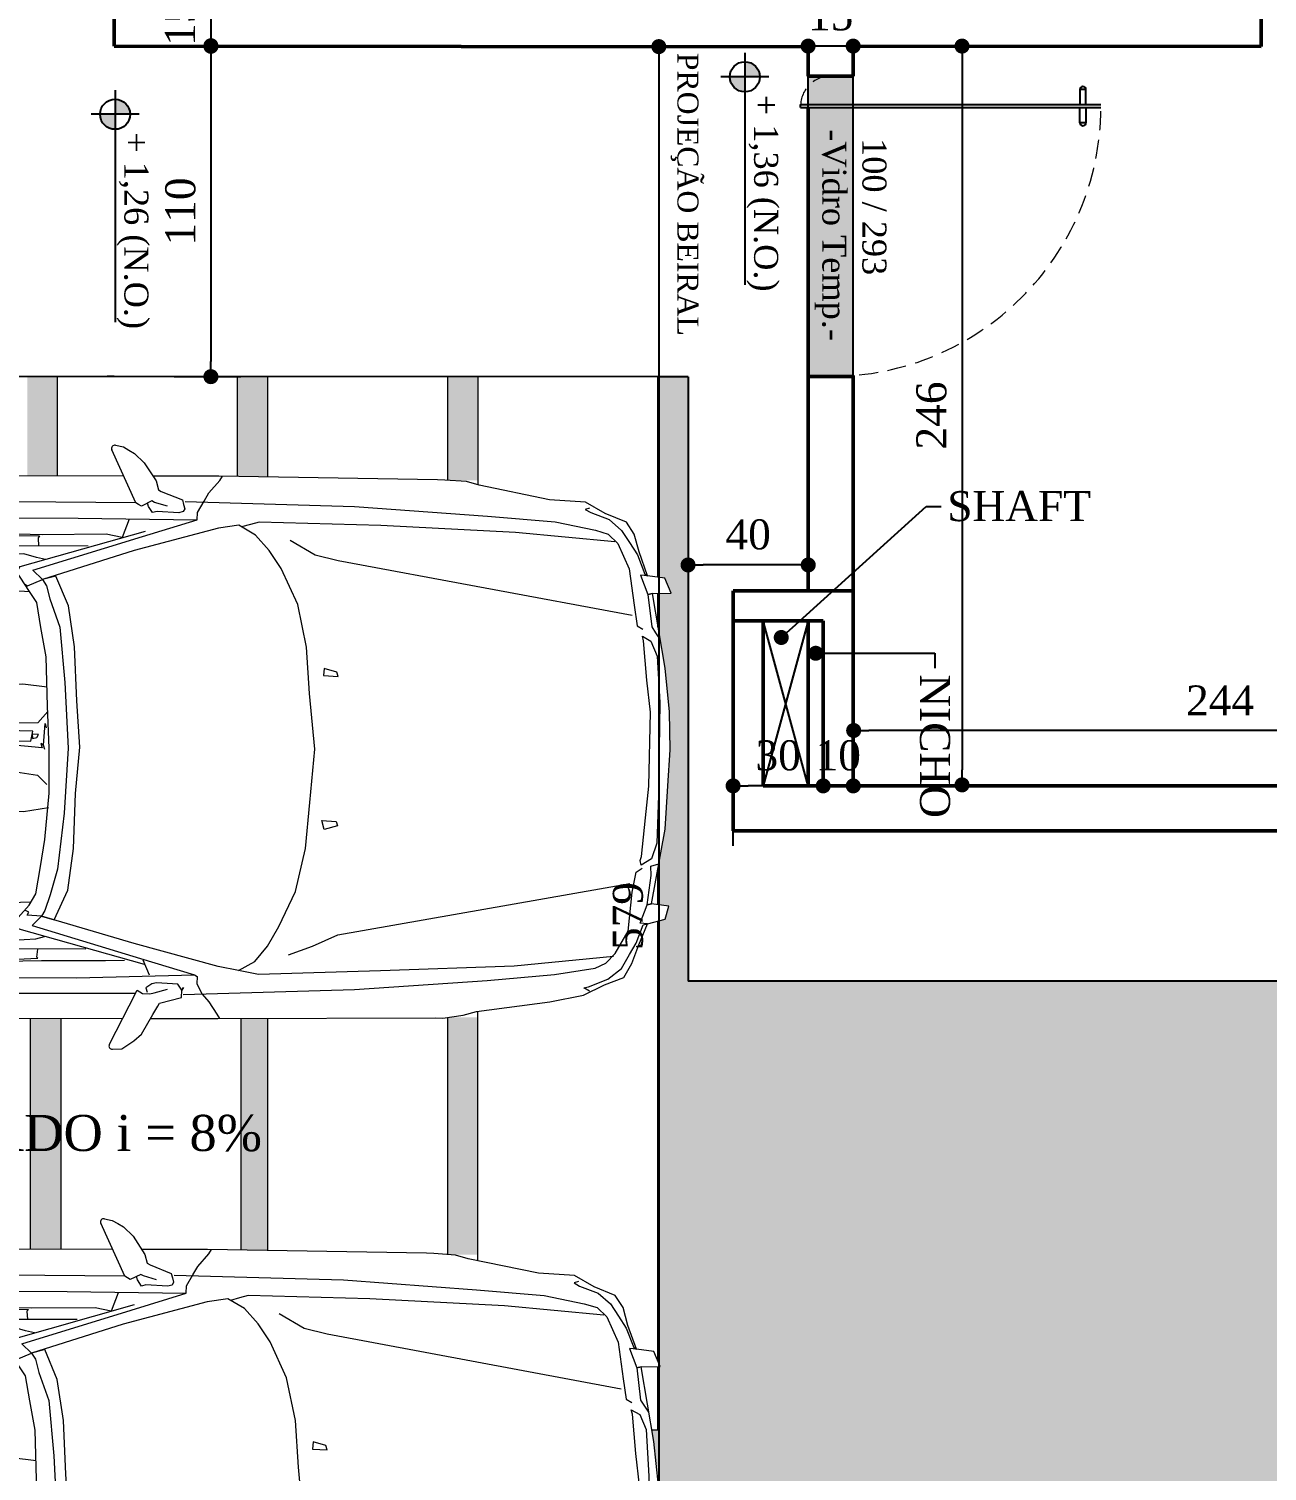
# Model space of a CAD drawing. Header units: centimetres. Extents: x -48696 to 156237, y -5617 to 29024.
# Drawn here: x -20642.2 to -20230, y 18879.3 to 19359.6 of the extents above; entities that cross this region are included whole.
import ezdxf
from ezdxf import colors
from ezdxf.entities.mleader import LeaderData, LeaderLine
from ezdxf.math import Vec2, Vec3

# ---------------------------------------------------------------- set-up
doc = ezdxf.new("R2010")
doc.units = ezdxf.units.CM
doc.linetypes.add('HIDDEN', pattern=[9.525, 6.35, -3.175])
for name, color, linetype in [('Hachuria - Moveis', 1, 'Continuous'), ('Piso', 55, 'Continuous'), ('PN010', 1, 'Continuous'), ('PN060', 6, 'Continuous'), ('Portas-Cotas', 2, 'Continuous'), ('Texto', 2, 'Continuous')]:
    doc.layers.add(name, color=color, linetype=linetype)
for name, color, linetype, lineweight in [('Parede Baixa', 5, 'Continuous', 50), ('Pisos Externos', 15, 'Continuous', 9), ('Portas - Janelas', 2, 'Continuous', 20), ('Projeção Portas', 55, 'HIDDEN', 5), ('Vaga', 184, 'Continuous', 13)]:
    doc.layers.add(name, color=color, linetype=linetype, lineweight=lineweight)
doc.styles.add('Valéria', font='romantic.ttf', dxfattribs={"height": 10})
doc.dimstyles.new('Cota - 50', dxfattribs={"dimtxt": 10, "dimasz": 5, "dimexe": 10, "dimexo": 20, "dimgap": 5, "dimtad": 1, "dimtxsty": 'Valéria', "dimblk": 'DOT', "dimcen": 0, "dimclrd": 12, "dimclre": 12, "dimclrt": 2, "dimazin": 2, "dimtfac": 1, "dimtix": 1, "dimtmove": 0, "dimatfit": 3, "dimldrblk": 'DOT', "dimfxl": 1, "dimarcsym": 0})

# ---------------------------------------------------------------- blocks, each defined once
blk = doc.blocks.new('_Dot')
at = {"color": 0, "linetype": 'ByBlock', "lineweight": -2}
blk.add_line((-0.5, 0), (-1, 0), dxfattribs=at)
at = {"color": 0, "linetype": 'ByBlock', "const_width": 0.5}
blk.add_lwpolyline([(-0.25, 0, 1), (0.25, 0, 1)], format="xyb", close=True, dxfattribs=at)
blk = doc.blocks.new('*D714')
at = {"color": 12, "lineweight": -2, "transparency": 16777216}
for p, q in [((-20377.8, 19127.5), (-20377.8, 19117.5)), ((-20367.8, 19127.5), (-20367.8, 19117.5)), ((-20382.8, 19107.5), (-20387.8, 19107.5)), ((-20367.8, 19107.5), (-20377.8, 19107.5)), ((-20362.8, 19107.5), (-20357.8, 19107.5))]:
    blk.add_line(p, q, dxfattribs=at)
at = {"layer": 'Defpoints', "color": 0, "transparency": 16777216}
for p in [(-20377.8, 19107.5), (-20377.8, 19107.5), (-20367.8, 19107.5)]:
    blk.add_point(p, dxfattribs=at)
at = {"color": 12, "lineweight": -2, "transparency": 16777216, "xscale": 5, "yscale": 5, "zscale": 5}
blk.add_blockref('_Dot', (-20377.8, 19107.5), dxfattribs=at)
at = {"color": 12, "lineweight": -2, "transparency": 16777216, "xscale": 5, "yscale": 5, "zscale": 5, "rotation": 180}
blk.add_blockref('_Dot', (-20367.8, 19107.5), dxfattribs=at)
at = {"color": 2, "transparency": 16777216, "insert": (-20372.8, 19117.61), "char_height": 10, "attachment_point": 5, "style": 'Valéria'}
blk.add_mtext('10', dxfattribs=at)
blk = doc.blocks.new('*D715')
at = {"color": 12, "lineweight": -2, "transparency": 16777216}
for p, q in [((-20377.8, 19127.5), (-20377.8, 19117.5)), ((-20382.8, 19107.5), (-20402.8, 19107.5)), ((-20407.8, 19087.5), (-20407.8, 19097.5))]:
    blk.add_line(p, q, dxfattribs=at)
at = {"layer": 'Defpoints', "color": 0, "transparency": 16777216}
for p in [(-20407.8, 19107.5), (-20407.8, 19107.5), (-20377.8, 19107.5)]:
    blk.add_point(p, dxfattribs=at)
at = {"color": 12, "lineweight": -2, "transparency": 16777216, "xscale": 5, "yscale": 5, "zscale": 5, "rotation": 180}
blk.add_blockref('_Dot', (-20407.8, 19107.5), dxfattribs=at)
at = {"color": 12, "lineweight": -2, "transparency": 16777216, "xscale": 5, "yscale": 5, "zscale": 5}
blk.add_blockref('_Dot', (-20377.8, 19107.5), dxfattribs=at)
at = {"color": 2, "transparency": 16777216, "insert": (-20392.8, 19117.61), "char_height": 10, "attachment_point": 5, "style": 'Valéria'}
blk.add_mtext('30', dxfattribs=at)
blk = doc.blocks.new('Audi A4 Cab dessus')
at = {"color": 0, "linetype": 'Continuous', "flags": 128}
for points in [[(0.841, -0.23), (0.8417, 0.7715)], [(-0.834, 0.774), (-0.8347, -0.2263)], [(0.7584, -0.2673), (0.7669, 0.7224), (0.7321, 1.3788), (0.7164, 1.7697), (0.7075, 1.9136), (0.6778, 2.0813), (0.6697, 2.1669), (0.6293, 2.2367), (0.5811, 2.2532), (0.4536, 2.2926), (0.3571, 2.3256), (0.1476, 2.3432), (0.0137, 2.3517), (-0.1303, 2.3428), (-0.3375, 2.3245), (-0.4383, 2.2905), (-0.5613, 2.2579), (-0.6073, 2.2384), (-0.6562, 2.1743), (-0.6618, 2.085), (-0.6903, 1.9165)], [(-0.7038, 1.774), (-0.7241, 1.3809), (-0.7562, 0.7287), (-0.7561, -0.266), (-0.7475, -0.2711), (-0.7575, -0.2884), (-0.7589, -0.3107), (-0.7553, -0.3243), (-0.7445, -0.3654)], [(-0.6907, 1.1996), (-0.7065, 0.7346), (-0.7089, -0.0853), (-0.7004, -0.4488)], [(0.7072, 1.1967), (0.7137, 0.7303), (0.7113, -0.0896), (0.7061, -0.4567)], [(-0.6554, -0.2321), (-0.6562, -0.1738), (-0.6572, 0.0235), (-0.6605, 0.2567), (-0.6575, 0.6598)], [(-0.4586, 0.5442), (-0.2168, 0.5424), (-0.2067, 0.5597), (-0.1916, 0.5856), (-0.1975, 0.6353), (-0.1615, 0.6375), (-0.1406, 0.6138), (-0.1175, 0.5541), (-0.1094, 0.4684), (-0.0991, 0.3468), (-0.1092, 0.3295), (-0.1365, 0.3223), (-0.1293, 0.2949), (-0.0875, 0.2475), (-0.073, 0.1928), (-0.075, 0.0899), (-0.0828, 0.0366), (-0.1116, 0.007)], [(0.6508, -0.2254), (0.6611, -0.1761), (0.66, 0.0212), (0.6655, 0.2493), (0.6684, 0.6525)], [(0.5837, 0.0112), (0.5895, 0.039), (0.6009, 0.0787), (0.5987, 0.1146), (0.5957, 0.2089), (0.5798, 0.2413), (0.5517, 0.2924), (0.5444, 0.3197), (0.5098, 0.3398), (0.4889, 0.3635), (0.4917, 0.4082), (0.4951, 0.5334)], [(-0.5396, 0.3253), (-0.5461, 0.2943), (-0.5762, 0.2424), (-0.5913, 0.2165), (-0.5933, 0.1135), (-0.5911, 0.0776), (-0.5889, 0.0416), (-0.5816, 0.0142)], [(-0.4759, 0.0569), (-0.4789, 0.1512), (-0.4819, 0.2454), (-0.4777, 0.3124), (-0.4713, 0.3434)], [(-0.1836, 0.0026), (-0.1966, 0.0796), (-0.1946, 0.1825), (-0.194, 0.2632), (-0.1999, 0.3128), (-0.2071, 0.3402)], [(0.1133, 0.0046), (0.0784, 0.0354), (0.0776, 0.0937), (0.0796, 0.1966), (0.0961, 0.2449), (0.1349, 0.2917), (0.1413, 0.3227)], [(0.1886, 0.006), (0.1978, 0.0816), (0.1912, 0.1896), (0.1868, 0.2616), (0.2032, 0.3098), (0.2097, 0.3408)], [(0.4833, 0.0603), (0.4885, 0.144), (0.4855, 0.2383), (0.4811, 0.3103), (0.4738, 0.3376)], [(-0.621, -0.1132), (-0.62, 0.1869), (-0.615, 0.1956), (-0.6597, 0.1984), (-0.656, 0.1847), (-0.6488, 0.0354), (-0.6454, 0.0386), (-0.6205, 0.035)], [(0.0101, 0.0173), (0.0151, 0.0259), (0.0014, 0.0223), (0.0149, 0.1649), (0.0112, 0.1785), (-0.0024, 0.1749), (-0.0161, 0.1713)], [(0.6243, -0.12), (0.6252, 0.1802), (0.6216, 0.1939), (0.6632, 0.191), (0.6582, 0.1824), (0.6559, 0.0297), (0.6503, 0.0347), (0.6248, 0.0329)], [(-0.6683, -0.294), (-0.5587, 0.0934), (-0.54, 0.1057), (-0.5227, 0.0957), (-0.4845, 0.0619), (-0.4499, 0.0418), (-0.3657, 0.0275), (-0.2815, 0.0132), (-0.1389, -0.0002), (0, 0), (0.1303, 0.0052), (0.2829, 0.0091), (0.3735, 0.0258), (0.4505, 0.0388), (0.4879, 0.0634), (0.5253, 0.0879), (0.544, 0.1002), (0.5613, 0.0901), (0.6713, -0.2977)], [(-0.5183, 0.0237), (-0.5479, 0.0524), (-0.6496, -0.2817), (-0.7004, -0.4488), (-0.7054, -0.4574), (-0.7278, -0.456), (-0.7601, -0.4719), (-0.7838, -0.4928), (-0.8212, -0.5174), (-0.8349, -0.5263)], [(-0.6865, -0.5841), (-0.6584, -0.6352), (-0.6115, -0.674), (-0.551, -0.7091), (-0.4422, -0.7608), (-0.3098, -0.7916), (-0.1672, -0.805), (-0.0024, -0.8199), (0.1689, -0.8038), (0.3129, -0.7949), (0.4446, -0.7674), (0.5554, -0.7161), (0.6114, -0.6793), (0.6589, -0.6375), (0.689, -0.5856), (0.6796, -0.5223), (0.6108, -0.2625), (0.5211, 0.0209), (0.5499, 0.0505), (0.654, -0.2876), (0.7061, -0.4567), (0.7284, -0.4581), (0.763, -0.4782), (0.789, -0.4933), (0.8272, -0.5271), (0.8406, -0.5349)], [(0.5066, 0.0756), (0.5039, 0.07), (0.5016, 0.067), (0.5211, 0.0209), (0.5024, 0.0087), (0.4614, -0.0022), (0.3744, -0.0325), (0.2031, -0.0486), (0.0008, -0.0583), (-0.2, -0.0457), (-0.3735, -0.0258), (-0.4528, -0.0028), (-0.501, 0.0136), (-0.5183, 0.0237), (-0.5155, 0.0683), (-0.5068, 0.0633), (-0.4998, 0.0754)], [(-0.643, -1.7429), (-0.673, -1.4363), (-0.6873, -1.0232), (-0.6994, -0.646), (-0.693, -0.6151), (-0.6865, -0.5841), (-0.6737, -0.5222), (-0.6035, -0.2622), (-0.5183, 0.0237), (-0.5298, -0.0149), (-0.4383, -0.0575), (-0.3094, -0.0746), (-0.1395, -0.0808), (0.003, -0.0943), (0.147, -0.0854), (0.3132, -0.078), (0.4399, -0.0591), (0.532, -0.0201), (0.5211, 0.0209)], [(-0.0036, 0.0137), (0.0101, 0.0173), (0.077, 0.0131), (0.0633, 0.0095)], [(-0.93, -0.1951), (-0.9282, -0.2238), (-0.916, -0.2425), (-0.9037, -0.2612), (-0.8828, -0.285), (-0.8223, -0.3201), (-0.7963, -0.3352), (-0.7877, -0.3402), (-0.7696, -0.4086), (-0.7473, -0.41), (-0.7286, -0.3977), (-0.7243, -0.3308), (-0.728, -0.3171), (-0.7402, -0.2984), (-0.7539, -0.302)], [(-0.7561, -0.266), (-0.9155, -0.1855)], [(0.9361, -0.2045), (0.9311, -0.2289), (0.921, -0.2462), (0.911, -0.2635), (0.8822, -0.2931), (0.8261, -0.3299), (0.7988, -0.3371), (0.7938, -0.3457), (0.7672, -0.4113), (0.7536, -0.4149), (0.7399, -0.4185), (0.7312, -0.4135), (0.7276, -0.3998), (0.7318, -0.3329), (0.7282, -0.3192), (0.7469, -0.3069), (0.7579, -0.304)], [(0.7477, -0.3652), (0.7592, -0.3256), (0.7642, -0.317), (0.7483, -0.2846), (0.7533, -0.276), (0.7584, -0.2673), (0.9222, -0.1934)], [(0.7077, -0.2469), (0.6508, -0.2254)], [(-0.7006, -0.3099), (-0.6546, -0.2904)], [(-0.8348, -0.3129), (-0.8349, -0.521), (-0.8324, -1.1933), (-0.8339, -1.2156), (-0.8244, -1.2789), (-0.8135, -1.3199), (-0.783, -1.5459), (-0.7626, -1.6503), (-0.7309, -1.715), (-0.7078, -1.7747), (-0.6645, -1.7998), (-0.6076, -1.8213), (-0.5421, -1.8479), (-0.5276, -1.9026), (-0.488, -1.914), (-0.4802, -1.8607), (-0.4838, -1.8471), (-0.4802, -1.8607), (-0.2498, -1.9021), (-0.1159, -1.9106), (-0.0043, -1.9176), (0.1123, -1.916), (0.2476, -1.9021), (0.4786, -1.8629), (0.4794, -1.9212), (0.5255, -1.9017), (0.5333, -1.8484), (0.6067, -1.8217), (0.6614, -1.8072), (0.6988, -1.7826), (0.7253, -1.7171), (0.7605, -1.6566), (0.7675, -1.545), (0.8125, -1.3283), (0.824, -1.2887), (0.8282, -1.2217), (0.8296, -1.1994), (0.8408, -0.5235), (0.841, -0.3201)], [(-0.7609, -0.4136), (-0.745, -0.9434), (-0.717, -1.3529), (-0.6987, -1.5602), (-0.6798, -1.6868), (-0.6639, -1.7192), (-0.6344, -1.748), (-0.5652, -1.7882), (-0.445, -1.8002), (-0.3831, -1.8131), (-0.3708, -1.8318)], [(0.7622, -0.4199), (0.7472, -0.9433), (0.7168, -1.3536), (0.6992, -1.5631), (0.6734, -1.6869), (0.662, -1.7266), (0.6332, -1.7561), (0.5548, -1.7915), (0.4418, -1.8068), (0.3785, -1.8162), (0.3685, -1.8335)], [(0.6383, -1.7475), (0.6666, -1.4401), (0.6883, -1.0247), (0.6985, -0.6489), (0.6913, -0.6216), (0.684, -0.5942)], [(-0.6381, -0.7395), (-0.6113, -0.8129), (-0.5759, -0.8913), (-0.4176, -1.793)], [(0.6432, -0.744), (0.598, -0.8218), (0.5801, -0.8924), (0.4109, -1.8004)], [(-0.7504, -1.669), (-0.7403, -1.6517), (-0.7367, -1.6653), (-0.7136, -1.725), (-0.6804, -1.7675), (-0.6372, -1.7926), (-0.6026, -1.8127), (-0.5457, -1.8342), (-0.5421, -1.8479), (-0.5407, -1.8256), (-0.4838, -1.8471), (-0.3928, -1.8591), (-0.3638, -1.8582), (-0.3573, -1.8828)], [(0.7418, -1.6688), (0.7382, -1.6552), (0.7281, -1.6725), (0.7066, -1.7294), (0.6728, -1.7676), (0.6354, -1.7921), (0.5981, -1.8166), (0.5383, -1.8397), (0.5333, -1.8484), (0.5347, -1.8261), (0.475, -1.8492)], [(-0.1454, -1.8818), (-0.293, -1.877), (-0.3412, -1.8605), (-0.3609, -1.8284), (-0.3472, -1.8248), (-0.3348, -1.8296), (-0.2146, -1.8416), (-0.1167, -1.8523), (0.1115, -1.8577), (0.2108, -1.846), (0.3325, -1.8357), (0.3461, -1.8321), (0.3311, -1.8581), (0.285, -1.8776), (0.1411, -1.8864), (-0.1454, -1.8818)], [(0.475, -1.8492), (0.3757, -1.8609), (0.357, -1.8731), (0.3383, -1.8854)]]:
    blk.add_lwpolyline(points, dxfattribs=at)
for points in [[(0.0559, 0.1757), (0.0199, 0.1735), (0.0235, 0.1598), (0.0215, 0.0569), (0.0525, 0.0505)], [(0.0338, 0.0382), (0.0424, 0.0332), (0.0436, 0.0523), (0.0302, 0.0519)], [(-0.7386, -0.415), (-0.7473, -0.41)], [(-0.2398, -0.8901), (-0.2506, -0.849), (-0.2233, -0.8418), (-0.2261, -0.8864)], [(0.2353, -0.8886), (0.2468, -0.849), (0.2244, -0.8476), (0.2216, -0.8922)], [(0.4786, -1.8629), (0.475, -1.8492)]]:
    blk.add_lwpolyline(points, close=True, dxfattribs=at)
for points in [[(-0.9155, -0.1855, 0.579223), (-0.93, -0.1951)], [(0.9361, -0.2045, 0.612971), (0.9222, -0.1934)]]:
    blk.add_lwpolyline(points, format="xyb", dxfattribs=at)
blk = doc.blocks.new('*D919')
at = {"color": 12, "lineweight": -2, "transparency": 16777216}
for p, q in [((-18501.39, 19648.51), (-18437.79, 19513.11)), ((-20858.77, 18387.11), (-18446.57, 19520.03)), ((-20922.64, 18511.34), (-20859.05, 18375.93))]:
    blk.add_line(p, q, dxfattribs=at)
at = {"layer": 'Defpoints', "color": 0, "transparency": 16777216}
for p in [(-18509.89, 19666.62), (-18442.04, 19522.16), (-20931.14, 18529.44)]:
    blk.add_point(p, dxfattribs=at)
at = {"color": 12, "lineweight": -2, "transparency": 16777216, "xscale": 5, "yscale": 5, "zscale": 5}
for p, rotation in [((-18442.04, 19522.16), 25.15779224117076), ((-20863.3, 18384.98), 205.1577922411708)]:
    blk.add_blockref('_Dot', p, dxfattribs=dict(at, rotation=rotation))
at = {"color": 2, "transparency": 16777216, "insert": (-19657, 18962.8), "char_height": 10, "attachment_point": 5, "rotation": 25.1578, "style": 'Valéria'}
blk.add_mtext('2675', dxfattribs=at)
blk = doc.blocks.new('*D961')
at = {"color": 12, "lineweight": -2, "transparency": 16777216}
for p, q in [((-19620, 19122.8), (-19615.73, 19113.76)), ((-19615.99, 19102.58), (-20898.35, 18497.38)), ((-20894.33, 18477.16), (-20898.6, 18486.2))]:
    blk.add_line(p, q, dxfattribs=at)
at = {"layer": 'Defpoints', "color": 0, "transparency": 16777216}
for p in [(-19611.47, 19104.71), (-20902.87, 18495.24), (-20902.87, 18495.24)]:
    blk.add_point(p, dxfattribs=at)
at = {"color": 12, "lineweight": -2, "transparency": 16777216, "xscale": 5, "yscale": 5, "zscale": 5}
for p, rotation in [((-19611.47, 19104.71), 25.26470690751025), ((-20902.87, 18495.24), 205.2647069075103)]:
    blk.add_blockref('_Dot', p, dxfattribs=dict(at, rotation=rotation))
at = {"color": 2, "transparency": 16777216, "insert": (-20261.48, 18809.12), "char_height": 10, "attachment_point": 5, "rotation": 25.2647, "style": 'Valéria'}
blk.add_mtext('1428', dxfattribs=at)
blk = doc.blocks.new('*D992')
at = {"color": 12, "lineweight": -2, "transparency": 16777216}
for p, q in [((-20367.67, 19127.5), (-20367.67, 19135.95)), ((-20123.67, 19127.5), (-20123.67, 19135.95)), ((-20128.67, 19125.95), (-20362.67, 19125.95))]:
    blk.add_line(p, q, dxfattribs=at)
at = {"layer": 'Defpoints', "color": 0, "transparency": 16777216}
for p in [(-20367.67, 19125.95), (-20367.67, 19107.5), (-20123.67, 19107.5)]:
    blk.add_point(p, dxfattribs=at)
at = {"color": 12, "lineweight": -2, "transparency": 16777216, "xscale": 5, "yscale": 5, "zscale": 5, "rotation": 180}
blk.add_blockref('_Dot', (-20367.67, 19125.95), dxfattribs=at)
at = {"color": 12, "lineweight": -2, "transparency": 16777216, "xscale": 5, "yscale": 5, "zscale": 5}
blk.add_blockref('_Dot', (-20123.67, 19125.95), dxfattribs=at)
at = {"color": 2, "transparency": 16777216, "insert": (-20245.67, 19135.95), "char_height": 10, "attachment_point": 5, "style": 'Valéria'}
blk.add_mtext('244', dxfattribs=at)
blk = doc.blocks.new('*D993')
at = {"color": 12, "lineweight": -2, "transparency": 16777216}
for p, q in [((-20347.83, 19353.84), (-20321.59, 19353.84)), ((-20331.59, 19348.84), (-20331.59, 19112.84)), ((-20347.98, 19107.84), (-20321.59, 19107.84))]:
    blk.add_line(p, q, dxfattribs=at)
at = {"layer": 'Defpoints', "color": 0, "transparency": 16777216}
for p in [(-20367.83, 19353.84), (-20367.98, 19107.84), (-20331.59, 19107.84)]:
    blk.add_point(p, dxfattribs=at)
at = {"color": 12, "lineweight": -2, "transparency": 16777216, "xscale": 5, "yscale": 5, "zscale": 5}
for p, rotation in [((-20331.59, 19353.84), 90), ((-20331.59, 19107.84), 270)]:
    blk.add_blockref('_Dot', p, dxfattribs=dict(at, rotation=rotation))
at = {"color": 2, "transparency": 16777216, "insert": (-20341.74, 19230.84), "char_height": 10, "attachment_point": 5, "rotation": 90, "style": 'Valéria'}
blk.add_mtext('246', dxfattribs=at)
blk = doc.blocks.new('*D1010')
at = {"color": 12, "lineweight": -2, "transparency": 16777216}
for p, q in [((-20382.83, 19373.84), (-20382.83, 19363.84)), ((-20367.83, 19373.63), (-20367.83, 19363.84)), ((-20387.83, 19353.84), (-20392.83, 19353.84)), ((-20367.83, 19353.84), (-20382.83, 19353.84)), ((-20362.83, 19353.84), (-20357.83, 19353.84))]:
    blk.add_line(p, q, dxfattribs=at)
at = {"layer": 'Defpoints', "color": 0, "transparency": 16777216}
for p in [(-20382.83, 19353.84), (-20382.83, 19353.84), (-20367.83, 19353.63)]:
    blk.add_point(p, dxfattribs=at)
at = {"color": 12, "lineweight": -2, "transparency": 16777216, "xscale": 5, "yscale": 5, "zscale": 5}
blk.add_blockref('_Dot', (-20382.83, 19353.84), dxfattribs=at)
at = {"color": 12, "lineweight": -2, "transparency": 16777216, "xscale": 5, "yscale": 5, "zscale": 5, "rotation": 180}
blk.add_blockref('_Dot', (-20367.83, 19353.84), dxfattribs=at)
at = {"color": 2, "transparency": 16777216, "insert": (-20375.33, 19364.03), "char_height": 10, "attachment_point": 5, "style": 'Valéria'}
blk.add_mtext('15', dxfattribs=at)
blk = doc.blocks.new('*D1020')
at = {"color": 12, "lineweight": -2, "transparency": 16777216}
for p, q in [((-20581.64, 19373.96), (-20581.64, 19378.96)), ((-20581.64, 19368.96), (-20581.64, 19353.96)), ((-20578.82, 19368.96), (-20571.64, 19368.96)), ((-20578.82, 19353.96), (-20571.64, 19353.96)), ((-20581.64, 19348.96), (-20581.64, 19343.96))]:
    blk.add_line(p, q, dxfattribs=at)
at = {"layer": 'Defpoints', "color": 0, "transparency": 16777216}
for p in [(-20598.82, 19368.96), (-20598.82, 19353.96), (-20581.64, 19353.96)]:
    blk.add_point(p, dxfattribs=at)
at = {"color": 12, "lineweight": -2, "transparency": 16777216, "xscale": 5, "yscale": 5, "zscale": 5}
for p, rotation in [((-20581.64, 19368.96), 270), ((-20581.64, 19353.96), 90)]:
    blk.add_blockref('_Dot', p, dxfattribs=dict(at, rotation=rotation))
at = {"color": 2, "transparency": 16777216, "insert": (-20591.83, 19361.46), "char_height": 10, "attachment_point": 5, "rotation": 90, "style": 'Valéria'}
blk.add_mtext('15', dxfattribs=at)
blk = doc.blocks.new('*D1021')
at = {"color": 12, "lineweight": -2, "transparency": 16777216}
for p, q in [((-20593.82, 19353.77), (-20571.64, 19353.77)), ((-20581.64, 19348.77), (-20581.64, 19248.77)), ((-20593.88, 19243.77), (-20571.64, 19243.77))]:
    blk.add_line(p, q, dxfattribs=at)
at = {"layer": 'Defpoints', "color": 0, "transparency": 16777216}
for p in [(-20613.82, 19353.77), (-20613.88, 19243.77), (-20581.64, 19243.77)]:
    blk.add_point(p, dxfattribs=at)
at = {"color": 12, "lineweight": -2, "transparency": 16777216, "xscale": 5, "yscale": 5, "zscale": 5}
for p, rotation in [((-20581.64, 19353.77), 90), ((-20581.64, 19243.77), 270)]:
    blk.add_blockref('_Dot', p, dxfattribs=dict(at, rotation=rotation))
at = {"color": 2, "transparency": 16777216, "insert": (-20591.75, 19298.77), "char_height": 10, "attachment_point": 5, "rotation": 90, "style": 'Valéria'}
blk.add_mtext('110', dxfattribs=at)
blk = doc.blocks.new('*D1022')
at = {"color": 12, "lineweight": -2, "transparency": 16777216}
for p, q in [((-20422.79, 19192.07), (-20422.79, 19191.07)), ((-20382.79, 19192.07), (-20382.79, 19191.07)), ((-20387.79, 19181.07), (-20417.79, 19181.07))]:
    blk.add_line(p, q, dxfattribs=at)
at = {"layer": 'Defpoints', "color": 0, "transparency": 16777216}
for p in [(-20422.79, 19181.07), (-20422.79, 19172.07), (-20382.79, 19172.07)]:
    blk.add_point(p, dxfattribs=at)
at = {"color": 12, "lineweight": -2, "transparency": 16777216, "xscale": 5, "yscale": 5, "zscale": 5, "rotation": 180}
blk.add_blockref('_Dot', (-20422.79, 19181.07), dxfattribs=at)
at = {"color": 12, "lineweight": -2, "transparency": 16777216, "xscale": 5, "yscale": 5, "zscale": 5}
blk.add_blockref('_Dot', (-20382.79, 19181.07), dxfattribs=at)
at = {"color": 2, "transparency": 16777216, "insert": (-20402.79, 19191.18), "char_height": 10, "attachment_point": 5, "style": 'Valéria'}
blk.add_mtext('40', dxfattribs=at)
blk = doc.blocks.new('*D1040')
at = {"color": 12, "lineweight": -2, "transparency": 16777216}
for p, q in [((-20412.8, 19353.67), (-20422.53, 19353.67)), ((-20432.53, 19348.67), (-20432.53, 18779.67)), ((-20452.53, 18774.67), (-20442.53, 18774.67))]:
    blk.add_line(p, q, dxfattribs=at)
at = {"layer": 'Defpoints', "color": 0, "transparency": 16777216}
for p in [(-20432.8, 19353.67), (-20432.53, 18774.67), (-20432.53, 18774.67)]:
    blk.add_point(p, dxfattribs=at)
at = {"color": 12, "lineweight": -2, "transparency": 16777216, "xscale": 5, "yscale": 5, "zscale": 5}
for p, rotation in [((-20432.53, 19353.67), 90), ((-20432.53, 18774.67), 270)]:
    blk.add_blockref('_Dot', p, dxfattribs=dict(at, rotation=rotation))
at = {"color": 2, "transparency": 16777216, "insert": (-20442.78, 19064.17), "char_height": 10, "attachment_point": 5, "rotation": 90, "style": 'Valéria'}
blk.add_mtext('579', dxfattribs=at)

msp = doc.modelspace()

# ---------------------------------------------------------------- hatches: boundary and pattern name
h = msp.add_hatch()
h.set_pattern_fill('GRASS2', color=74, scale=15, angle=-90, pattern_type=2)
h.set_pattern_definition([(270, (-32249.861, 3884.289), (15, -15), [2.25, -0.45, 0.6, -0.45, 2.25, -9]), (270, (-32249.411, 3885.039), (15, -15), [1.5, -1.125, 2.25, -1.125, 1.5, -7.5]), (270, (-32243.411, 3879.789), (15, -15), [1.875, -0.75, 1.875, -10.5]), (270, (-32240.411, 3887.289), (15, -15), [0.75, -1.5, 0.75, -12]), (360, (-32240.411, 3885.789), (15, 15), [1.35, -13.65]), (360, (-32249.411, 3881.289), (15, 15), [1.5, -13.5]), (360, (-32243.411, 3877.539), (15, 15), [1.5, -13.5]), (315, (-32249.561, 3879.339), (15, -8e-15), [1.5, -19.713203]), (45, (-32249.561, 3883.239), (8e-15, 15), [1.5, -19.713203]), (333.43495, (-32249.486, 3879.789), (15, -8e-10), [1.5, -32.04102]), (345.963757, (-32249.411, 3880.539), (15, -5e-10), [1.5, -60.346584]), (345.963757, (-32243.411, 3876.789), (15, -5e-10), [1.2, -60.646584]), (345.963757, (-32240.411, 3885.489), (15, -5e-10), [1.05, -60.796584]), (14.036243, (-32249.411, 3882.039), (15, 5e-10), [1.5, -60.346584]), (14.036243, (-32243.411, 3878.289), (15, 5e-10), [1.2, -60.646584]), (14.036243, (-32240.411, 3886.089), (15, 5e-10), [1.05, -60.796584]), (26.56505, (-32249.486, 3882.789), (15, 6e-09), [1.5, -32.041002])])
h.paths.add_polyline_path([(-20913.81582, 19362.80053), (-20913.81582, 19748.80141), (-20663.91574, 19748.80141), (-20663.91574, 19362.80053)])
h.paths.add_polyline_path([(-20663.82299, 19243.80127), (-20663.82299, 19262.80053), (-20913.81582, 19262.80053), (-20913.81582, 19243.80127)])
h.paths.add_polyline_path([(-20899.55093, 19094.76532), (-20901.47027, 19121.32911), (-20900.10679, 19144.28129), (-20908.71301, 19144.28129), (-20908.71301, 19094.76532)])
h.paths.add_polyline_path([(-20842.41082, 19207.91735), (-20842.41082, 19243.80127), (-20852.80279, 19243.80127), (-20852.80279, 19207.91735)])
h.paths.add_polyline_path([(-20782.80279, 19210.5084), (-20782.80279, 19243.66069), (-20772.80279, 19243.66069), (-20772.80279, 19210.5084)])
h.paths.add_polyline_path([(-20712.80279, 19210.73957), (-20712.80279, 19243.66069), (-20702.80279, 19243.66069), (-20702.80279, 19210.73957)])
h.paths.add_polyline_path([(-20642.80279, 19210.69052), (-20642.80279, 19243.66069), (-20632.80279, 19243.66069), (-20632.80279, 19210.69052)])
h.paths.add_polyline_path([(-20572.80279, 19210.54246), (-20572.80279, 19243.66069), (-20562.80279, 19243.66069), (-20562.80279, 19210.54246)])
h.paths.add_polyline_path([(-20502.80279, 19209.22449), (-20502.80279, 19243.66069), (-20492.80279, 19243.66069), (-20492.80279, 19209.22449)])
h.paths.add_polyline_path([(-20422.80279, 19243.66069), (-20432.80279, 19243.66069), (-20432.80279, 19176.99839), (-20430.50662, 19176.66064), (-20428.40462, 19171.69894), (-20432.80279, 19171.63797), (-20432.64848, 19160.50753), (-20430.4611, 19146.71599), (-20429.04446, 19132.90862), (-20428.79064, 19119.56653), (-20429.3605, 19108.96823), (-20430.31152, 19093.86908), (-20431.13421, 19088.07727), (-20432.90571, 19079.48184), (-20432.90571, 19067.9827), (-20429.17667, 19067.43431), (-20430.41144, 19063.1656), (-20432.90571, 19062.50511), (-20432.90571, 18916.08484), (-20432.09055, 18914.16067), (-20432.90571, 18914.16067), (-20432.90571, 18893.11026), (-20434.76125, 18892.79521), (-20432.09423, 18873.91513), (-20432.09423, 18861.35128), (-20434.1664, 18835.44115), (-20432.53259, 18835.44115), (-20432.53259, 18774.66905), (-19629.49398, 19151.82801), (-19629.49398, 19267.57078), (-19811.9839, 19267.57078), (-19812.01566, 19158.34773), (-20058.66909, 19158.34773), (-20058.66909, 19042.49647), (-20422.80279, 19042.49647)])
h.paths.add_polyline_path([(-20502.80279, 19030.40574), (-20502.80279, 18951.45396), (-20492.90571, 18951.45396), (-20492.90571, 19030.40574)])
h.paths.add_polyline_path([(-20562.80279, 19030.10669), (-20562.80279, 18952.92327), (-20571.60827, 18952.92327), (-20571.60827, 19030.10669)])
h.paths.add_polyline_path([(-20631.60827, 19030.0828), (-20631.60827, 18953.14888), (-20641.68679, 18953.14888), (-20641.68679, 19030.0828)])
h.paths.add_polyline_path([(-20701.68679, 19030.13174), (-20701.68679, 18953.19883), (-20712.96542, 18953.19883), (-20712.96542, 19030.13174)])
h.paths.add_polyline_path([(-20772.96542, 19030.67693), (-20772.96542, 18952.98363), (-20782.80279, 18952.98363), (-20782.80279, 19030.67693)])
h.paths.add_polyline_path([(-20842.76597, 19033.60127), (-20842.76597, 18951.35448), (-20852.05057, 18951.35448), (-20852.05057, 19033.60127)])
h.paths.add_polyline_path([(-20902.99213, 18835.89771), (-20905.77014, 18863.7778), (-20902.02519, 18894.76532), (-20908.71301, 18894.76532), (-20908.71301, 18835.89771)])
h.paths.add_polyline_path([(-20516.05577, 18735.44115), (-20913.70737, 18735.35939), (-20913.61816, 18548.7201)])
h.paths.add_polyline_path([(-20843.61816, 18735.44115), (-20843.61816, 18774.64646), (-20853.61816, 18774.64646), (-20853.61816, 18735.44115)])
h.paths.add_polyline_path([(-20773.61816, 18735.44115), (-20773.61816, 18773.20733), (-20783.61816, 18773.20733), (-20783.61816, 18735.44115)])
h.paths.add_polyline_path([(-20703.61816, 18735.44115), (-20703.61816, 18772.59923), (-20713.61816, 18772.59923), (-20713.61816, 18735.44115)])
h.paths.add_polyline_path([(-20633.61816, 18735.44115), (-20633.61816, 18772.55034), (-20643.61816, 18772.55034), (-20643.61816, 18735.44115)])
h.paths.add_polyline_path([(-20563.61816, 18735.44115), (-20563.61816, 18772.5423), (-20573.61816, 18772.5423), (-20573.61816, 18735.44115)])
h.paths.add_polyline_path([(-20492.53259, 18746.48916), (-20492.53259, 18773.29598), (-20503.61816, 18773.29598), (-20503.61816, 18746.48916)])
at = {"layer": 'Pisos Externos'}
h = msp.add_hatch(dxfattribs=at)
h.set_pattern_fill('AR-SAND', color=256, scale=0.05, angle=45)
h.set_pattern_definition([(82.5, (-26246.018, 83549.202), (-1.786906744, 1.673767446), [0, -1.9304, 0, -2.159, 0, -2.06375]), (52.5, (-26246.018, 83549.202), (-0.94505464, 4.12366426), [0, -1.0414, 0, -1.7399, 0, -0.66675]), (12.5, (-26247.1226, 83548.0975), (2.79149913, 2.80166156), [0, -0.635, 0, -2.286, 0, -2.9845]), (2.5, (-26247.1226, 83548.0975), (1.91140555, 3.4877539), [0, -0.3175, 0, -1.4986, 0, -1.7145])])
h.paths.add_polyline_path([(-20367.84033, 19333.34571), (-20367.84033, 19244.15875, -0.020860547), (-20375.34033, 19243.84571), (-20382.84033, 19243.84571), (-20382.84033, 19333.34571)])
h.paths.add_polyline_path([(-20367.84033, 19343.84571), (-20367.84033, 19334.34571), (-20382.84033, 19334.34571), (-20382.84033, 19340.46008, -0.215250437), (-20375.34033, 19343.84571)])
h.paths.add_polyline_path([(-20375.34033, 19343.84571, 0.215250437), (-20382.84033, 19340.46008), (-20382.84033, 19343.84571)], flags=17)
h.paths.add_polyline_path([(-20381.70994, 19255.50271), (-20381.70994, 19328.52047), (-20351.05116, 19328.52047), (-20351.05116, 19255.50271)], flags=9)
at = {"layer": 'Portas - Janelas'}
h = msp.add_hatch(color=256, dxfattribs=at)
edge = h.paths.add_edge_path()
edge.add_arc((-20403.89563, 19343.60815), 5, 0, 90)
edge.add_line((-20403.89563, 19348.60815), (-20403.89563, 19343.60815))
edge.add_line((-20403.89563, 19343.60815), (-20398.89563, 19343.60815))
edge = h.paths.add_edge_path()
edge.add_arc((-20403.89563, 19343.60815), 5, 180, 270)
edge.add_line((-20403.89563, 19338.60815), (-20403.89563, 19343.60815))
edge.add_line((-20403.89563, 19343.60815), (-20408.89563, 19343.60815))
h = msp.add_hatch(color=256, dxfattribs=at)
edge = h.paths.add_edge_path()
edge.add_arc((-20613.54624, 19331.13121), 5, 0, 90)
edge.add_line((-20613.54624, 19336.13121), (-20613.54624, 19331.13121))
edge.add_line((-20613.54624, 19331.13121), (-20608.54624, 19331.13121))
edge = h.paths.add_edge_path()
edge.add_arc((-20613.54624, 19331.13121), 5, 180, 270)
edge.add_line((-20613.54624, 19326.13121), (-20613.54624, 19331.13121))
edge.add_line((-20613.54624, 19331.13121), (-20618.54624, 19331.13121))

# ---------------------------------------------------------------- linework, layer by layer
for p, q in [((-20367.8345, 19353.83696), (-20367.8345, 19353.83697)), ((-20422.80279, 19243.66069), (-20663.82299, 19243.80127)), ((-20613.8829, 19243.77214), (-20616.1295, 19243.77345)), ((-20422.80279, 19243.66069), (-20422.80279, 19042.49647)), ((-20058.66909, 19042.49647), (-20422.80279, 19042.49647))]:
    msp.add_line(p, q)
msp.add_lwpolyline([(-20422.80279, 19243.66069), (-20432.80279, 19243.66069)])
at = {"layer": 'Hachuria - Moveis'}
for centre in [(-20403.89563, 19343.60815), (-20613.54624, 19331.13121)]:
    msp.add_circle(centre, 5, dxfattribs=at)
at = {"layer": 'Parede Baixa'}
for p, q in [((-20232.06116, 19598.77471), (-20232.01078, 19353.75774)), ((-20613.83521, 19433.86345), (-20613.81874, 19353.77212)), ((-20613.81874, 19353.77212), (-20382.83462, 19353.6374)), ((-20382.83462, 19353.6374), (-20382.84033, 19343.84571)), ((-20367.8345, 19353.83696), (-20367.84033, 19343.83696)), ((-20367.8345, 19353.83696), (-20232.01078, 19353.75774)), ((-20367.84033, 19343.83696), (-20382.84033, 19343.84571)), ((-20382.82634, 19333.34571), (-20382.79318, 19172.07357)), ((-20367.86065, 19244.15705), (-20367.80239, 19107.49647)), ((-20382.84033, 19243.84571), (-20367.86052, 19243.84571)), ((-20407.80279, 19172.44371), (-20407.80279, 19092.49647)), ((-20367.81156, 19172.44371), (-20407.80279, 19172.44371)), ((-20377.80279, 19162.44371), (-20407.80279, 19162.44371)), ((-20397.80279, 19162.49647), (-20397.80279, 19107.49647)), ((-20382.81718, 19162.44371), (-20382.80588, 19107.50781)), ((-20382.80279, 19162.49647), (-20382.80279, 19107.49647)), ((-20382.79236, 19162.44371), (-20382.79066, 19154.16314)), ((-20377.80279, 19162.49647), (-20377.80279, 19107.49647)), ((-20123.66909, 19107.49647), (-20397.80279, 19107.49647)), ((-20108.66909, 19092.49647), (-20407.80279, 19092.49647))]:
    msp.add_line(p, q, dxfattribs=at)
at = {"layer": 'Piso'}
for p, q in [((-20367.84033, 19333.34571), (-20367.84033, 19343.84571)), ((-20367.84033, 19243.84571), (-20367.84033, 19333.34571)), ((-20382.80279, 19162.49647), (-20397.80279, 19107.49647)), ((-20382.80279, 19107.49647), (-20397.80279, 19162.49647))]:
    msp.add_line(p, q, dxfattribs=at)
at = {"layer": 'Pisos Externos'}
for points in [[(-20632.80279, 19243.66069), (-20632.80279, 19210.68351)], [(-20572.80279, 19210.54246), (-20572.80279, 19243.66069)], [(-20562.80279, 19243.66069), (-20562.80279, 19210.37666)], [(-20502.80279, 19209.22449), (-20502.80279, 19243.66069)], [(-20492.80279, 19243.66069), (-20492.80279, 19207.74135)], [(-20432.80279, 19176.99839), (-20432.80279, 19243.66069)], [(-20432.80279, 19160.50753), (-20432.80279, 19171.63797)], [(-20432.90571, 19067.9827), (-20432.90571, 19079.48184)], [(-20432.90571, 18916.08484), (-20432.90571, 19062.50511)], [(-20641.68679, 18953.14888), (-20641.68679, 19030.08984)], [(-20631.60827, 19030.0828), (-20631.60827, 18953.14182)], [(-20571.60827, 18952.92327), (-20571.60827, 19030.07443)], [(-20562.80279, 19030.10669), (-20562.80279, 18952.77727)], [(-20502.80279, 18951.45396), (-20502.80279, 19030.40574)], [(-20492.90571, 19032.38947), (-20492.90571, 18949.41827)], [(-20434.81474, 18893.11026), (-20432.90571, 18893.11026), (-20432.90571, 18914.14937)]]:
    msp.add_lwpolyline(points, dxfattribs=at)
at = {"layer": 'PN010'}
for p, q in [((-20403.89563, 19351.60815), (-20403.89563, 19274.3784)), ((-20395.89563, 19343.60815), (-20411.89563, 19343.60815)), ((-20613.54624, 19339.13121), (-20613.54624, 19261.90145)), ((-20290.34172, 19339.34571), (-20292.34172, 19339.34571)), ((-20292.34172, 19339.34571), (-20292.34172, 19334.34571)), ((-20290.34172, 19334.34571), (-20290.34172, 19339.34571)), ((-20605.54624, 19331.13121), (-20621.54624, 19331.13121)), ((-20385.32782, 19334.34571), (-20285.34172, 19334.34571)), ((-20385.32782, 19333.34571), (-20385.32782, 19334.34571)), ((-20385.32782, 19333.34571), (-20285.34172, 19333.34571)), ((-20292.34172, 19328.34571), (-20292.34172, 19333.34571)), ((-20290.34172, 19333.34571), (-20290.34172, 19328.34571)), ((-20290.34172, 19328.34571), (-20292.34172, 19328.34571))]:
    msp.add_line(p, q, dxfattribs=at)
for centre, start, end in [((-20291.34172, 19339.34571), 0, 180), ((-20291.34172, 19328.34571), 180, 0)]:
    msp.add_arc(centre, 1, start, end, dxfattribs=at)
at = {"layer": 'Portas-Cotas'}
for p, q in [((-20382.84033, 19333.34571), (-20382.84033, 19343.84571)), ((-20382.84033, 19243.84571), (-20382.84033, 19333.34571))]:
    msp.add_line(p, q, dxfattribs=at)
at = {"layer": 'Projeção Portas'}
for radius, start, end in [(10, 90, 182.865984), (90, 270, 359.6816885)]:
    msp.add_arc((-20375.34033, 19333.84571), radius, start, end, dxfattribs=at)

# ---------------------------------------------------------------- block references
at = {"layer": 'Vaga', "xscale": 107.7733333333333, "yscale": 107.7733333333333, "zscale": 107.7733333333333, "rotation": 89.9999999999999}
for p in [(-20635.45653, 19120.02747), (-20639.14246, 18862.4892)]:
    msp.add_blockref('Audi A4 Cab dessus', p, dxfattribs=at)

# ---------------------------------------------------------------- texts
at = {"layer": 'Portas-Cotas', "insert": (-20368.71761, 19290.90453), "char_height": 8, "attachment_point": 5, "rotation": 270, "style": 'Valéria'}
msp.add_mtext('\\pxi-2.3669;100 / 293\\P\\pi0;-Vidro Temp.-', dxfattribs=at)
at = {"layer": 'Portas-Cotas', "insert": (-20674.96094, 18997.94236), "char_height": 12, "width": 247.7630844, "attachment_point": 2, "style": 'Valéria'}
msp.add_mtext('TRECHO RAMPADO i = 8%', dxfattribs=at)
at = {"layer": 'Texto', "attachment_point": 1, "rotation": 270, "style": 'Valéria'}
for s, insert, char_height in [('{\\C1;PROJEÇÃO BEIRAL}', (-20419.32286, 19351.6079), 7), ('+ 1,36 (N.O.)', (-20392.78912, 19337.64467), 8), ('+ 1,26 (N.O.)', (-20602.43973, 19325.16773), 8)]:
    msp.add_mtext(s, dxfattribs=dict(at, insert=insert, char_height=char_height))

# ---------------------------------------------------------------- dimensions: what is measured, and where the dimension line sits
for p1, p2, distance, picture, middle in [((-20931.144, 18529.44082), (-18509.8918, 19666.61777), -159.59861, '*D919', (-19657.0034, 18962.7956)), ((-19611.46501, 19104.71489), (-20902.87055, 18495.24322), 0, '*D961', (-20261.47998, 18809.11616))]:
    dim = msp.add_aligned_dim(p1=p1, p2=p2, distance=distance, dimstyle='Cota - 50')
    dim.commit()
    dim.dimension.update_dxf_attribs({"geometry": picture, "text_midpoint": middle})
for base, p1, p2, picture, middle in [((-20581.63595, 19353.9606), (-20598.82186, 19368.9606), (-20598.82186, 19353.9606), '*D1020', (-20591.82826, 19361.4606)), ((-20581.63595, 19243.77214), (-20613.81874, 19353.77212), (-20613.8829, 19243.77214), '*D1021', (-20591.7469, 19298.77213)), ((-20432.53259, 18774.66905), (-20432.80279, 19353.66655), (-20432.53259, 18774.66905), '*D1040', (-20442.78407, 19064.1678)), ((-20331.58805, 19107.837), (-20367.8345, 19353.83696), (-20367.97798, 19107.837), '*D993', (-20341.73598, 19230.83698))]:
    dim = msp.add_linear_dim(base=base, p1=p1, p2=p2, angle=270, dimstyle='Cota - 50')
    dim.commit()
    dim.dimension.update_dxf_attribs({"geometry": picture, "text_midpoint": middle})
for base, p1, p2, picture, middle in [((-20382.8345, 19353.83697), (-20367.83462, 19353.62865), (-20382.8345, 19353.83697), '*D1010', (-20375.33456, 19364.02927)), ((-20422.79318, 19181.07376), (-20382.79318, 19172.07357), (-20422.79318, 19172.06534), '*D1022', (-20402.79318, 19191.1847)), ((-20367.66909, 19125.9532), (-20123.66909, 19107.49647), (-20367.66909, 19107.49647), '*D992', (-20245.66909, 19135.9532)), ((-20377.80279, 19107.49647), (-20367.80239, 19107.49647), (-20377.80279, 19107.49647), '*D714', (-20372.80259, 19117.60742))]:
    dim = msp.add_linear_dim(base=base, p1=p1, p2=p2, dimstyle='Cota - 50')
    dim.commit()
    dim.dimension.update_dxf_attribs({"geometry": picture, "text_midpoint": middle})
dim = msp.add_linear_dim(base=(-20407.80279, 19107.49647), p1=(-20377.80279, 19107.49647), p2=(-20407.80279, 19107.49647), dimstyle='Cota - 50', override={"dimtmove": 1})
dim.commit()
dim.dimension.update_dxf_attribs({"geometry": '*D715', "text_midpoint": (-20392.80279, 19117.60742)})

# ---------------------------------------------------------------- leaders
at = {"layer": 'Piso'}
ml = msp.add_multileader_mtext('Standard', dxfattribs=at)
ml.set_content('NICHO', color=2, style='Valéria')
ml.set_leader_properties(color=15)
ml.set_arrow_properties(name='DOT')
ml.build(insert=Vec2(0, 0))
ml.multileader.update_dxf_attribs({"dogleg_length": 5, "arrow_head_size": 5})
ctx = ml.context
ctx.base_point, ctx.char_height, ctx.arrow_head_size, ctx.plane_origin, ctx.plane_x_axis, ctx.plane_y_axis = Vec3(-20340.66058, 19146.66309), 10, 5, Vec3(-20380.29062, 19151.66309), Vec3(0, -1), Vec3(1, 0)
notes = []
notes.append((ctx, [(0, (1, 1, 0), (-20340.66058, 19151.66309), (0, -1), 5, [(0, [(-20380.29062, 19151.66309)], 0, [])])]))
ctx.mtext.insert, ctx.mtext.text_direction, ctx.mtext.rotation, ctx.mtext.flow_direction = Vec3(-20335.55703, 19144.66309), Vec3(0, -1), 4.71238898, 5
at = {"layer": 'PN060'}
ml = msp.add_multileader_mtext('Standard', dxfattribs=at)
ml.set_content('SHAFT', color=2, style='Valéria')
ml.set_leader_properties(color=15)
ml.set_arrow_properties(name='DOT')
ml.build(insert=Vec2(0, 0))
ml.multileader.update_dxf_attribs({"dogleg_length": 5, "arrow_head_size": 5})
ctx = ml.context
ctx.base_point, ctx.char_height, ctx.arrow_head_size, ctx.plane_origin = Vec3(-20338.502, 19200.56921), 10, 5, Vec3(-20293.87593, 19162.17988)
notes.append((ctx, [(1, (1, 1, 0), (-20343.502, 19200.56921), (1, 0), 5, [(0, [(-20391.76723, 19156.91834)], 0, [])])]))
ctx.mtext.insert, ctx.mtext.flow_direction = Vec3(-20336.502, 19205.67276), 5
for ctx, leaders in notes:
    for number, flags, end, landing, length, lines in leaders:
        leader = LeaderData()
        leader.index, (leader.has_last_leader_line, leader.has_dogleg_vector, leader.attachment_direction) = number, flags
        leader.last_leader_point, leader.dogleg_vector, leader.dogleg_length = Vec3(end), Vec3(landing), length
        for number, points, colour, breaks in lines:
            line = LeaderLine()
            line.index, line.vertices, line.color, line.breaks = number, Vec3.list(points), colors.encode_raw_color(colour), breaks
            leader.lines.append(line)
        ctx.leaders.append(leader)

doc.saveas('drawing.dxf')
